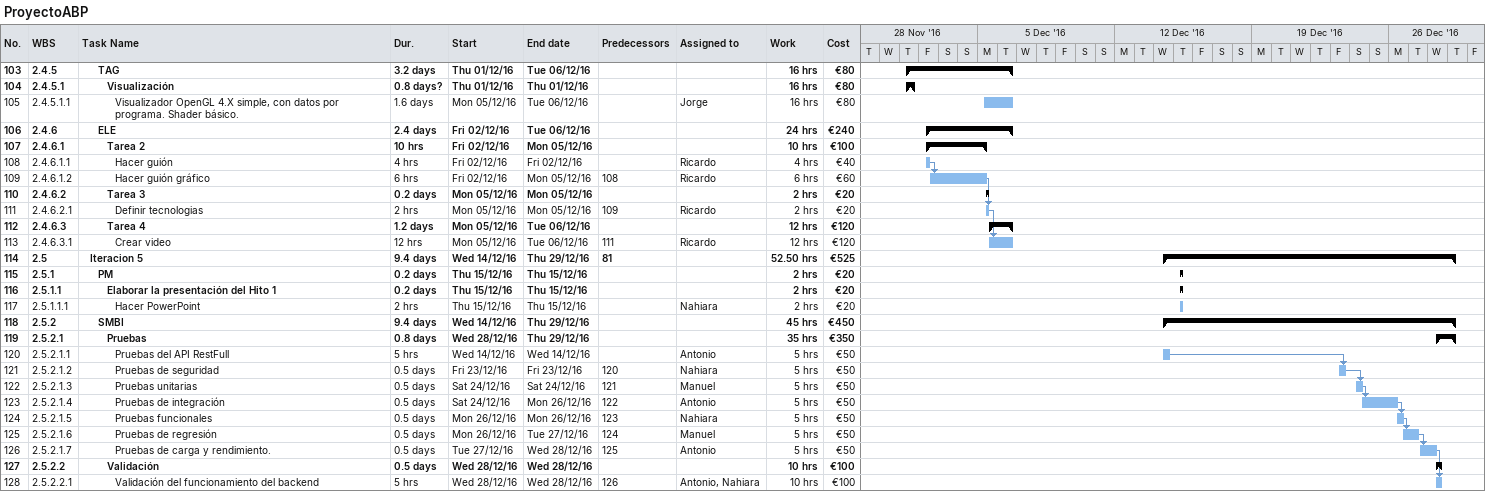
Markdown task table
ProyectoABP

| ID | WBS | Task | Duration | Start | Finish | Predecessors | Resources | Work (h) | Cost (€) |
|---|---|---|---|---|---|---|---|---|---|
| 103 | 2.4.5 | **TAG** | 3.2d | 2016-12-01 | 2016-12-06 |  |  | 16 | 80 |
| 104 | 2.4.5.1 | **Visualización** | 0.8d? | 2016-12-01 | 2016-12-01 |  |  | 16 | 80 |
| 105 | 2.4.5.1.1 | Visualizador OpenGL 4.X simple, con datos por programa. Shader básico. | 1.6d | 2016-12-05 | 2016-12-06 |  | Jorge | 16 | 80 |
| 106 | 2.4.6 | **ELE** | 2.4d | 2016-12-02 | 2016-12-06 |  |  | 24 | 240 |
| 107 | 2.4.6.1 | **Tarea 2** | 10h | 2016-12-02 | 2016-12-05 |  |  | 10 | 100 |
| 108 | 2.4.6.1.1 | Hacer guión | 4h | 2016-12-02 | 2016-12-02 |  | Ricardo | 4 | 40 |
| 109 | 2.4.6.1.2 | Hacer guión gráfico | 6h | 2016-12-02 | 2016-12-05 | 108 | Ricardo | 6 | 60 |
| 110 | 2.4.6.2 | **Tarea 3** | 0.2d | 2016-12-05 | 2016-12-05 |  |  | 2 | 20 |
| 111 | 2.4.6.2.1 | Definir tecnologias | 2h | 2016-12-05 | 2016-12-05 | 109 | Ricardo | 2 | 20 |
| 112 | 2.4.6.3 | **Tarea 4** | 1.2d | 2016-12-05 | 2016-12-06 |  |  | 12 | 120 |
| 113 | 2.4.6.3.1 | Crear video | 12h | 2016-12-05 | 2016-12-06 | 111 | Ricardo | 12 | 120 |
| 114 | 2.5 | **Iteracion 5** | 9.4d | 2016-12-14 | 2016-12-29 | 81 |  | 52.50 | 525 |
| 115 | 2.5.1 | **PM** | 0.2d | 2016-12-15 | 2016-12-15 |  |  | 2 | 20 |
| 116 | 2.5.1.1 | **Elaborar la presentación del Hito 1** | 0.2d | 2016-12-15 | 2016-12-15 |  |  | 2 | 20 |
| 117 | 2.5.1.1.1 | Hacer PowerPoint | 2h | 2016-12-15 | 2016-12-15 |  | Nahiara | 2 | 20 |
| 118 | 2.5.2 | **SMBI** | 9.4d | 2016-12-14 | 2016-12-29 |  |  | 45 | 450 |
| 119 | 2.5.2.1 | **Pruebas** | 0.8d | 2016-12-28 | 2016-12-29 |  |  | 35 | 350 |
| 120 | 2.5.2.1.1 | Pruebas del API RestFull | 5h | 2016-12-14 | 2016-12-14 |  | Antonio | 5 | 50 |
| 121 | 2.5.2.1.2 | Pruebas de seguridad | 0.5d | 2016-12-23 | 2016-12-23 | 120 | Nahiara | 5 | 50 |
| 122 | 2.5.2.1.3 | Pruebas unitarias | 0.5d | 2016-12-24 | 2016-12-24 | 121 | Manuel | 5 | 50 |
| 123 | 2.5.2.1.4 | Pruebas de integración | 0.5d | 2016-12-24 | 2016-12-26 | 122 | Antonio | 5 | 50 |
| 124 | 2.5.2.1.5 | Pruebas funcionales | 0.5d | 2016-12-26 | 2016-12-26 | 123 | Nahiara | 5 | 50 |
| 125 | 2.5.2.1.6 | Pruebas de regresión | 0.5d | 2016-12-26 | 2016-12-27 | 124 | Manuel | 5 | 50 |
| 126 | 2.5.2.1.7 | Pruebas de carga y rendimiento. | 0.5d | 2016-12-27 | 2016-12-28 | 125 | Antonio | 5 | 50 |
| 127 | 2.5.2.2 | **Validación** | 0.5d | 2016-12-28 | 2016-12-28 |  |  | 10 | 100 |
| 128 | 2.5.2.2.1 | Validación del funcionamiento del backend | 5h | 2016-12-28 | 2016-12-28 | 126 | Antonio, Nahiara | 10 | 100 |
